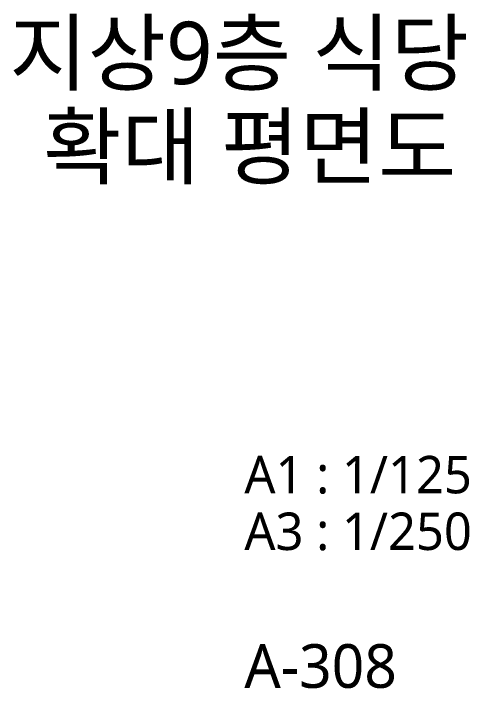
# Model space of a CAD drawing. Header units: inches. Extents: x 3675 to 732988, y -33059 to 70575.
# Drawn here: x 726359 to 730920, y 10794 to 17547 of the extents above; entities that cross this region are included whole.
import ezdxf
from ezdxf.enums import TextEntityAlignment as Align

# ---------------------------------------------------------------- set-up
doc = ezdxf.new("R2010")
doc.units = ezdxf.units.IN
doc.header["$MEASUREMENT"] = 0
doc.layers.add('A-BORD-TEXT', color=3, linetype='CONTINUOUS', lineweight=25)
doc.layers.add('A-XXXX-TXT1', color=3, linetype='CONTINUOUS', lineweight=25)
doc.styles.add('맑은고딕', font='malgun.ttf')

msp = doc.modelspace()

# ---------------------------------------------------------------- texts
at = {"layer": 'A-BORD-TEXT', "style": '맑은고딕'}
for s, p in [('지상9층 식당 ', (728721.9, 17153.1)), ('확대 평면도', (728721.9, 16215.6))]:
    msp.add_text(s, height=625, dxfattribs=at).set_placement(p, align=Align.MIDDLE_CENTER)
at = {"layer": 'A-XXXX-TXT1', "style": '맑은고딕'}
for s, height, p in [('A1 : 1/125', 375, (728668.2, 12746.1)), ('A3 : 1/250', 375, (728668.2, 12179.2)), ('A-308', 437.5, (728668.2, 10799.7))]:
    msp.add_text(s, height=height, dxfattribs=at).set_placement(p)

doc.saveas('drawing.dxf')
